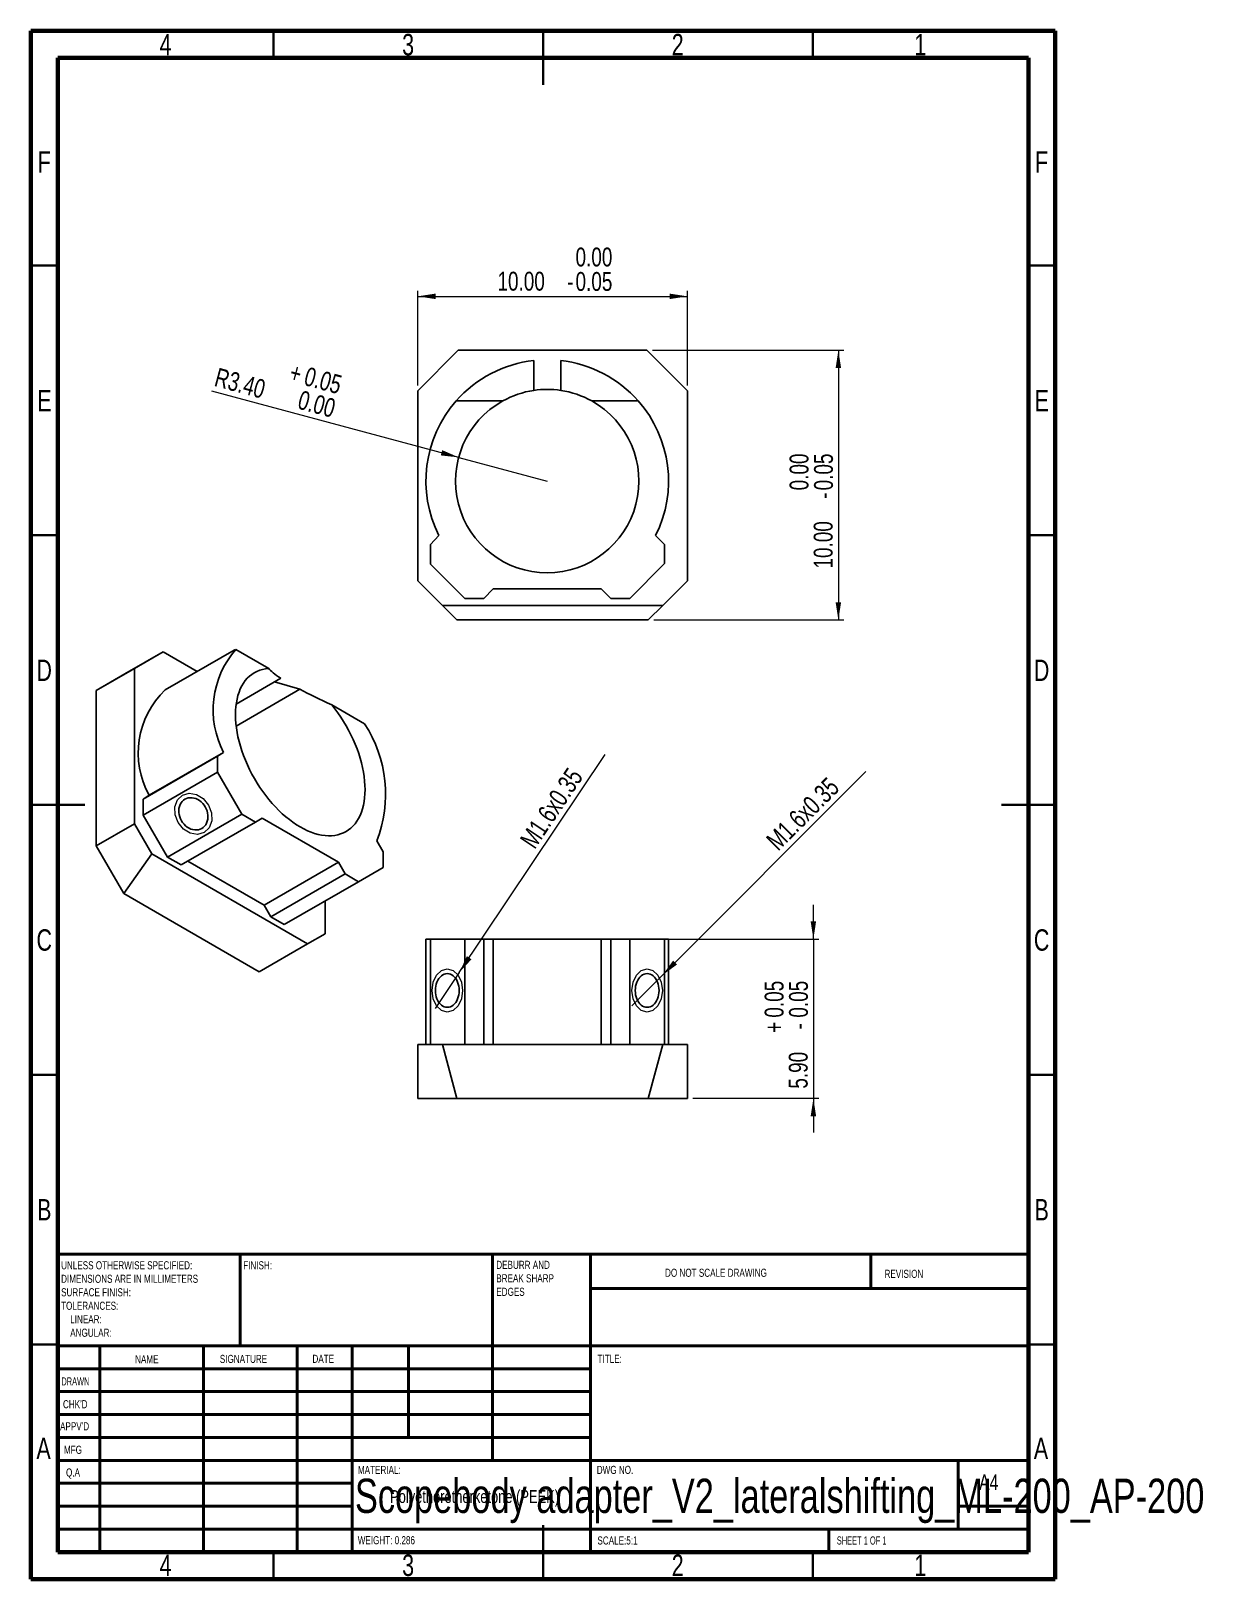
# Model space of a CAD drawing. Header units: millimetres. Extents: x 15 to 232, y 5 to 292.
import ezdxf

# ---------------------------------------------------------------- set-up
doc = ezdxf.new("R2010")
doc.units = ezdxf.units.MM
doc.styles.add('SLDTEXTSTYLE0', font='TXT', dxfattribs={"width": 0.75})
doc.styles.add('SLDTEXTSTYLE1', font='TXT', dxfattribs={"width": 0.686449})
doc.styles.add('SLDTEXTSTYLE2', font='TXT', dxfattribs={"width": 0.6875})
doc.dimstyles.new('SLDDIMSTYLE0', dxfattribs={"dimtxt": 3.5, "dimasz": 3.302, "dimexe": 0, "dimexo": 0.0625, "dimgap": 0.875, "dimtad": 1, "dimlfac": 0.2, "dimrnd": 1e-09, "dimzin": 4, "dimdsep": 46, "dimtxsty": 'SLDTEXTSTYLE0', "dimsah": 1, "dimcen": 0, "dimadec": 0, "dimazin": 1, "dimtol": 1, "dimtp": 0.05, "dimtfac": 1, "dimtofl": 0, "dimtmove": 0, "dimatfit": 3, "dimfxl": 0, "dimfrac": 2, "dimtolj": 1, "dimtzin": 0, "dimarcsym": 0})
doc.dimstyles.new('SLDDIMSTYLE1', dxfattribs={"dimtxt": 3.5, "dimasz": 3.302, "dimexe": 0, "dimexo": 0.0625, "dimgap": 0.875, "dimtad": 1, "dimlfac": 0.2, "dimrnd": 1e-09, "dimzin": 4, "dimdsep": 46, "dimtxsty": 'SLDTEXTSTYLE0', "dimsah": 1, "dimcen": 0.09, "dimadec": 0, "dimazin": 1, "dimtol": 1, "dimtm": 0.05, "dimtfac": 1, "dimtofl": 0, "dimtmove": 0, "dimatfit": 3, "dimfxl": 0, "dimfrac": 2, "dimtolj": 1, "dimtzin": 0, "dimarcsym": 0})
doc.dimstyles.new('SLDDIMSTYLE2', dxfattribs={"dimtxt": 3.5, "dimasz": 3.302, "dimexe": 0, "dimexo": 0.0625, "dimgap": 0.875, "dimtad": 1, "dimlfac": 0.2, "dimrnd": 1e-09, "dimzin": 12, "dimdsep": 46, "dimtxsty": 'SLDTEXTSTYLE0', "dimblk1": 'NONE', "dimsah": 1, "dimcen": 0, "dimadec": 0, "dimazin": 3, "dimtfac": 1, "dimtmove": 0, "dimatfit": 3, "dimldrblk": 'NONE', "dimfxl": 0, "dimfrac": 2, "dimtolj": 1, "dimtzin": 12, "dimarcsym": 0})
doc.dimstyles.new('SLDDIMSTYLE3', dxfattribs={"dimtxt": 3.5, "dimasz": 3.302, "dimexe": 0, "dimexo": 0.0625, "dimgap": 0.875, "dimtad": 1, "dimlfac": 0.2, "dimrnd": 1e-09, "dimzin": 4, "dimdsep": 46, "dimtxsty": 'SLDTEXTSTYLE0', "dimsah": 1, "dimcen": 0.09, "dimadec": 0, "dimazin": 1, "dimtol": 1, "dimtp": 0.05, "dimtm": 0.05, "dimtfac": 1, "dimtmove": 0, "dimatfit": 0, "dimfxl": 0, "dimfrac": 2, "dimtolj": 1, "dimarcsym": 0})

# ---------------------------------------------------------------- blocks, each defined once
blk = doc.blocks.new('SW_NOTE_0')
at = {"color": 0, "linetype": 'Continuous', "lineweight": 0, "char_height": 1.5, "attachment_point": 1, "style": 'SLDTEXTSTYLE0'}
for s, insert in [('UNLESS OTHERWISE SPECIFIED:', (0, 1.93)), ('DIMENSIONS ARE IN MILLIMETERS', (0, -0.57)), ('TOLERANCES:', (0, -5.57)), ('SURFACE FINISH:', (0, -3.07)), ('LINEAR:', (1.69, -8.07)), ('ANGULAR:', (1.69, -10.57))]:
    blk.add_mtext(s, dxfattribs=dict(at, insert=insert))
blk = doc.blocks.new('SW_NOTE_0_1')
at = {"color": 0, "linetype": 'Continuous', "lineweight": 0, "char_height": 1.5, "attachment_point": 1, "style": 'SLDTEXTSTYLE0'}
for s, insert in [('DEBURR AND', (0, 1.93)), ('BREAK SHARP', (0, -0.57)), ('EDGES', (0, -3.07))]:
    blk.add_mtext(s, dxfattribs=dict(at, insert=insert))
blk = doc.blocks.new('_D')
at = {"color": 7, "linetype": 'Continuous', "lineweight": 0}
for q in [(48.54, 225.22), (110.76, 208.55)]:
    blk.add_line((94.34, 212.95), q, dxfattribs=at)
at = {"color": 7, "linetype": 'Continuous', "lineweight": 18}
blk.add_solid([(94.34, 212.95), (91.28, 214.29), (91.02, 213.31)], dxfattribs=at)
at = {"color": 7, "linetype": 'Continuous', "lineweight": 18, "char_height": 3.5, "attachment_point": 1, "rotation": 345, "style": 'SLDTEXTSTYLE0'}
for s, insert in [('+', (63.6, 230.52)), ('0.05', (66.34, 229.79)), ('R3.40', (49.72, 229.61)), ('0.00', (65.17, 225.42))]:
    blk.add_mtext(s, dxfattribs=dict(at, insert=insert))
blk = doc.blocks.new('_D_1')
at = {"color": 7, "linetype": 'Continuous', "lineweight": 0}
for p, q in [((130.26, 232.8), (165.76, 232.8)), ((164.76, 232.8), (164.76, 182.8)), ((130.51, 182.8), (165.76, 182.8))]:
    blk.add_line(p, q, dxfattribs=at)
at = {"color": 7, "linetype": 'Continuous', "lineweight": 18}
for points in [[(164.76, 232.8), (164.25, 229.5), (165.27, 229.5)], [(164.76, 182.8), (165.27, 186.1), (164.25, 186.1)]]:
    blk.add_solid(points, dxfattribs=at)
at = {"color": 7, "linetype": 'Continuous', "lineweight": 18, "char_height": 3.5, "attachment_point": 1, "rotation": 90, "style": 'SLDTEXTSTYLE0'}
for s, insert in [('0.00', (155.72, 206.83)), ('0.05', (160.25, 206.83)), ('-', (160.25, 205.27)), ('10.00', (160.19, 192.34))]:
    blk.add_mtext(s, dxfattribs=dict(at, insert=insert))
blk = doc.blocks.new('_D_2')
at = {"color": 7, "linetype": 'Continuous', "lineweight": 0}
for p, q in [((86.76, 226.3), (86.76, 243.8)), ((86.76, 242.8), (136.76, 242.8)), ((136.76, 226.3), (136.76, 243.8))]:
    blk.add_line(p, q, dxfattribs=at)
at = {"color": 7, "linetype": 'Continuous', "lineweight": 18}
for points in [[(86.76, 242.8), (90.06, 242.29), (90.06, 243.31)], [(136.76, 242.8), (133.46, 243.31), (133.46, 242.29)]]:
    blk.add_solid(points, dxfattribs=at)
at = {"color": 7, "linetype": 'Continuous', "lineweight": 18, "char_height": 3.5, "attachment_point": 1, "style": 'SLDTEXTSTYLE0'}
for s, insert in [('0.00', (116.01, 251.84)), ('10.00', (101.53, 247.36)), ('0.05', (116.01, 247.31)), ('-', (114.46, 247.31))]:
    blk.add_mtext(s, dxfattribs=dict(at, insert=insert))
blk = doc.blocks.new('_D_3')
at = {"color": 7, "linetype": 'Continuous', "lineweight": 0}
for q in [(169.88, 154.7), (126.47, 111.29)]:
    blk.add_line((132.12, 116.94), q, dxfattribs=at)
at = {"color": 7, "linetype": 'Continuous', "lineweight": 18}
blk.add_solid([(132.12, 116.94), (134.82, 118.92), (134.1, 119.64)], dxfattribs=at)
at = {"color": 7, "linetype": 'Continuous', "lineweight": 18, "insert": (151.11, 142.3), "char_height": 3.5, "attachment_point": 1, "rotation": 45, "style": 'SLDTEXTSTYLE0'}
blk.add_mtext('M1.6x0.35', dxfattribs=at)
blk = doc.blocks.new('_None')
blk = doc.blocks.new('_D_4')
at = {"color": 7, "linetype": 'Continuous', "lineweight": 0}
for q in [(121.53, 157.89), (90, 110.79)]:
    blk.add_line((94.45, 117.44), q, dxfattribs=at)
at = {"color": 7, "linetype": 'Continuous', "lineweight": 18}
blk.add_solid([(94.45, 117.44), (96.71, 119.9), (95.86, 120.47)], dxfattribs=at)
at = {"color": 7, "linetype": 'Continuous', "lineweight": 18, "insert": (105.52, 142.08), "char_height": 3.5, "attachment_point": 1, "rotation": 56.2031, "style": 'SLDTEXTSTYLE0'}
blk.add_mtext('M1.6x0.35', dxfattribs=at)
blk = doc.blocks.new('_D_5')
at = {"color": 7, "linetype": 'Continuous', "lineweight": 0}
for p, q in [((160.13, 123.62), (160.13, 129.97)), ((128.76, 123.62), (161.13, 123.62)), ((160.13, 123.62), (160.13, 94.12)), ((137.76, 94.12), (161.13, 94.12)), ((160.13, 94.12), (160.13, 87.77))]:
    blk.add_line(p, q, dxfattribs=at)
at = {"color": 7, "linetype": 'Continuous', "lineweight": 18}
for points in [[(160.13, 123.62), (160.63, 126.92), (159.62, 126.92)], [(160.13, 94.12), (159.62, 90.81), (160.63, 90.81)]]:
    blk.add_solid(points, dxfattribs=at)
at = {"color": 7, "linetype": 'Continuous', "lineweight": 18, "char_height": 3.5, "attachment_point": 1, "rotation": 90, "style": 'SLDTEXTSTYLE0'}
for s, insert in [('0.05', (151.09, 109.08)), ('0.05', (155.61, 109.08)), ('+', (151.09, 106.25)), ('-', (155.61, 106.89)), ('5.90', (155.56, 95.91))]:
    blk.add_mtext(s, dxfattribs=dict(at, insert=insert))

msp = doc.modelspace()

# ---------------------------------------------------------------- linework, layer by layer
at = {"color": 7, "linetype": 'Continuous', "lineweight": 70}
for p, q in [((15, 5), (15, 292)), ((15, 292), (205, 292)), ((205, 292), (205, 5)), ((20, 10), (20, 287)), ((20, 287), (200, 287)), ((200, 287), (200, 10)), ((200, 10), (20, 10)), ((205, 5), (15, 5))]:
    msp.add_line(p, q, dxfattribs=at)
at = {"color": 7, "linetype": 'Continuous', "lineweight": 35}
for p, q in [((60, 287), (60, 292)), ((110, 292), (110, 282)), ((110, 287), (110, 292)), ((160, 287), (160, 292)), ((20, 248.5), (15, 248.5)), ((200, 248.5), (205, 248.5)), ((20, 198.5), (15, 198.5)), ((200, 198.5), (205, 198.5)), ((15, 148.5), (25, 148.5)), ((20, 148.5), (15, 148.5)), ((205, 148.5), (195, 148.5)), ((200, 148.5), (205, 148.5)), ((20, 98.5), (15, 98.5)), ((200, 98.5), (205, 98.5)), ((20, 48.5), (15, 48.5)), ((200, 48.5), (205, 48.5)), ((110, 5), (110, 15)), ((60, 10), (60, 5)), ((110, 10), (110, 5)), ((160, 10), (160, 5))]:
    msp.add_line(p, q, dxfattribs=at)
at = {"color": 7, "linetype": 'Continuous', "lineweight": 25}
for p, q in [((86.759, 225.298), (94.259, 232.798)), ((94.259, 232.798), (129.259, 232.798)), ((129.259, 232.798), (136.759, 225.298)), ((108.259, 230.908), (108.259, 225.363)), ((113.259, 225.363), (113.259, 230.908)), ((86.759, 225.298), (86.759, 190.048)), ((136.759, 190.048), (136.759, 225.298)), ((93.865, 223.408), (102.503, 223.408)), ((119.015, 223.408), (127.653, 223.408)), ((90.657, 198.44), (89.087, 196.784)), ((132.527, 196.78), (130.863, 198.444)), ((89.087, 196.784), (89.087, 193.151)), ((132.527, 193.244), (132.527, 196.78)), ((89.087, 193.151), (95.457, 186.781)), ((126.063, 186.78), (132.527, 193.244)), ((86.759, 190.048), (91.33, 185.477)), ((132.189, 185.477), (136.759, 190.048)), ((95.457, 186.781), (98.993, 186.781)), ((98.993, 186.781), (100.759, 188.548)), ((100.759, 188.548), (120.759, 188.548)), ((120.759, 188.548), (122.527, 186.78)), ((122.527, 186.78), (126.063, 186.78)), ((91.33, 185.477), (132.189, 185.477)), ((91.33, 185.477), (94.009, 182.798)), ((129.509, 182.798), (132.189, 185.477)), ((94.009, 182.798), (129.509, 182.798)), ((32.423, 172.801), (39.494, 176.883)), ((34.19, 173.821), (39.494, 176.883)), ((39.494, 176.883), (45.809, 173.237)), ((52.71, 177.221), (39.912, 169.833)), ((53.004, 177.337), (59.112, 173.811)), ((27.119, 169.739), (34.19, 173.821)), ((27.119, 169.739), (32.423, 172.801)), ((34.19, 173.821), (34.19, 145.038)), ((27.119, 169.739), (27.119, 140.956)), ((53.059, 163.132), (64.875, 169.953)), ((61.339, 171.994), (53.06, 167.214)), ((64.875, 169.953), (60.161, 171.314)), ((70.787, 167.071), (76.896, 163.545)), ((36.947, 150.299), (50.735, 158.259)), ((50.735, 158.259), (49.625, 157.548)), ((35.836, 149.588), (49.625, 157.548)), ((49.625, 157.548), (49.625, 154.582)), ((49.625, 154.582), (35.836, 146.622)), ((49.625, 154.582), (54.129, 146.78)), ((36.947, 150.299), (35.836, 149.588)), ((35.836, 146.622), (35.836, 149.588)), ((35.836, 146.622), (40.341, 138.82)), ((40.341, 138.82), (54.129, 146.78)), ((54.129, 146.78), (56.629, 145.337)), ((27.119, 140.956), (34.19, 145.038)), ((34.19, 145.038), (37.422, 139.44)), ((56.629, 145.337), (42.841, 137.377)), ((56.629, 145.337), (57.879, 146.058)), ((57.879, 146.058), (72.021, 137.894)), ((27.119, 140.956), (32.246, 132.076)), ((80.342, 139.812), (79.165, 141.85)), ((37.422, 139.44), (32.246, 132.076)), ((37.422, 139.44), (66.314, 122.761)), ((42.841, 137.377), (40.341, 138.82)), ((44.09, 138.098), (58.232, 129.934)), ((72.021, 137.894), (58.232, 129.934)), ((72.021, 137.894), (73.271, 135.729)), ((80.342, 136.925), (80.342, 139.812)), ((59.482, 127.769), (73.271, 135.729)), ((73.271, 135.729), (75.771, 134.286)), ((75.771, 134.286), (80.342, 136.925)), ((32.246, 132.076), (57.348, 117.585)), ((75.771, 134.286), (61.982, 126.326)), ((58.232, 129.934), (59.482, 127.769)), ((69.546, 124.628), (69.546, 130.692)), ((61.982, 126.326), (59.482, 127.769)), ((66.314, 122.761), (69.546, 124.628)), ((88.259, 123.616), (88.259, 104.116)), ((88.259, 123.616), (89.087, 123.616)), ((89.087, 123.616), (89.087, 104.116)), ((89.087, 123.616), (95.457, 123.616)), ((95.457, 104.116), (95.457, 123.616)), ((95.457, 123.616), (98.993, 123.616)), ((98.993, 123.616), (98.993, 104.116)), ((98.993, 123.616), (100.759, 123.616)), ((100.759, 123.616), (100.759, 104.116)), ((100.759, 123.616), (120.759, 123.616)), ((120.759, 123.616), (120.759, 104.116)), ((120.759, 123.616), (122.527, 123.616)), ((122.527, 104.116), (122.527, 123.616)), ((122.527, 123.616), (126.063, 123.616)), ((126.063, 123.616), (126.063, 104.116)), ((126.063, 123.616), (132.527, 123.616)), ((132.527, 104.116), (132.527, 123.616)), ((132.527, 123.616), (133.259, 123.616)), ((133.259, 104.116), (133.259, 123.616)), ((57.348, 117.585), (66.314, 122.761)), ((86.759, 94.116), (86.759, 104.116)), ((86.759, 104.116), (91.33, 104.116)), ((91.33, 104.116), (94.009, 94.116)), ((91.33, 104.116), (132.189, 104.116)), ((129.509, 94.116), (132.189, 104.116)), ((132.189, 104.116), (136.759, 104.116)), ((136.759, 94.116), (136.759, 104.116)), ((86.759, 94.116), (94.009, 94.116)), ((94.009, 94.116), (129.509, 94.116)), ((129.509, 94.116), (136.759, 94.116))]:
    msp.add_line(p, q, dxfattribs=at)
at = {"color": 7, "linetype": 'Continuous', "lineweight": 50}
for p, q in [((20, 65.25), (200, 65.25)), ((20, 65.25), (20, 10)), ((53.8, 48.25), (53.8, 65.25)), ((100.6, 65.25), (100.6, 27)), ((118.8, 65.25), (118.8, 10)), ((170.8, 58.875), (170.8, 65.25)), ((200, 58.875), (118.8, 58.875)), ((200, 48.25), (20, 48.25)), ((27.8, 48.25), (27.8, 10)), ((46.991, 48.25), (46.991, 10)), ((64.399, 48.25), (64.399, 10)), ((74.6, 10), (74.6, 48.25)), ((85, 31.25), (85, 48.25)), ((118.8, 44), (20, 44)), ((118.8, 39.75), (20, 39.75)), ((118.8, 35.5), (20, 35.5)), ((118.8, 31.25), (20, 31.25)), ((74.6, 27), (20, 27)), ((74.6, 27), (200, 27)), ((187, 14.25), (187, 27)), ((74.6, 22.75), (20, 22.75)), ((74.6, 18.5), (20, 18.5)), ((200, 18.5), (187, 18.5)), ((20, 14.25), (200, 14.25)), ((163, 10), (163, 14.25))]:
    msp.add_line(p, q, dxfattribs=at)
at = {"color": 7, "linetype": 'Continuous', "lineweight": 25, "flags": 128}
for points in [[(70.787, 167.071), (71.367, 166.34), (71.926, 165.583), (72.464, 164.804), (72.978, 164.004), (73.466, 163.186), (73.928, 162.353), (74.362, 161.508), (74.766, 160.652), (75.139, 159.789), (75.481, 158.921), (75.789, 158.051), (76.063, 157.182), (76.302, 156.317), (76.506, 155.458), (76.673, 154.608), (76.803, 153.769), (76.897, 152.945), (76.952, 152.137), (76.97, 151.349), (76.951, 150.583), (76.893, 149.841), (76.798, 149.126), (76.666, 148.439), (76.497, 147.783), (76.292, 147.161), (76.051, 146.573), (75.775, 146.023), (75.465, 145.511), (75.123, 145.039), (74.748, 144.609), (74.342, 144.222), (73.907, 143.879), (73.444, 143.581), (72.954, 143.33), (72.439, 143.126), (71.901, 142.969), (71.34, 142.861), (70.76, 142.801), (70.161, 142.789), (69.546, 142.827), (68.917, 142.913), (68.275, 143.048), (67.622, 143.23), (66.962, 143.46), (66.294, 143.736), (65.623, 144.059), (64.95, 144.426), (64.276, 144.836), (63.605, 145.289), (62.938, 145.783), (62.277, 146.316), (61.625, 146.887), (60.983, 147.493), (60.353, 148.134), (59.738, 148.807), (59.139, 149.509), (58.559, 150.239), (57.999, 150.994), (57.46, 151.773), (56.945, 152.572), (56.455, 153.389), (55.992, 154.221), (55.557, 155.066), (55.151, 155.922), (54.777, 156.784), (54.434, 157.652), (54.124, 158.522), (53.848, 159.391), (53.607, 160.256), (53.402, 161.116), (53.233, 161.966), (53.101, 162.806), (53.006, 163.631), (52.949, 164.439), (52.929, 165.228), (52.947, 165.995), (53.003, 166.739), (53.096, 167.455), (53.226, 168.143), (53.393, 168.8), (53.597, 169.424), (53.836, 170.013), (54.11, 170.566), (54.419, 171.08), (54.76, 171.553), (55.133, 171.986), (55.537, 172.375), (55.971, 172.72), (56.433, 173.02), (56.922, 173.273), (57.435, 173.48), (57.973, 173.638), (58.532, 173.749), (59.112, 173.811)], [(46.689, 144.154), (46.964, 144.344), (47.208, 144.577), (47.416, 144.848), (47.584, 145.155), (47.711, 145.49), (47.794, 145.849), (47.831, 146.225), (47.821, 146.612), (47.766, 147.003), (47.665, 147.392), (47.521, 147.772), (47.336, 148.136), (47.113, 148.479), (46.856, 148.793), (46.57, 149.075), (46.259, 149.319), (45.928, 149.52), (45.584, 149.676), (45.232, 149.784), (44.878, 149.842), (44.528, 149.849), (44.189, 149.805), (43.866, 149.71), (43.564, 149.567), (43.289, 149.377), (43.045, 149.145), (42.837, 148.873), (42.668, 148.567), (42.542, 148.231), (42.459, 147.872), (42.422, 147.496), (42.431, 147.109), (42.487, 146.718), (42.588, 146.329), (42.732, 145.949), (42.917, 145.585), (43.14, 145.243), (43.396, 144.928), (43.683, 144.646), (43.994, 144.403), (44.324, 144.201), (44.669, 144.045), (45.021, 143.937), (45.375, 143.879), (45.724, 143.872), (46.064, 143.916), (46.387, 144.011), (46.689, 144.154)], [(94.435, 114.116), (94.416, 114.524), (94.359, 114.925), (94.267, 115.312), (94.139, 115.678), (93.978, 116.018), (93.788, 116.326), (93.57, 116.595), (93.33, 116.822), (93.071, 117.003), (92.797, 117.134), (92.513, 117.214), (92.225, 117.241), (91.937, 117.214), (91.653, 117.134), (91.379, 117.003), (91.12, 116.822), (90.88, 116.595), (90.663, 116.326), (90.472, 116.018), (90.311, 115.678), (90.184, 115.312), (90.091, 114.925), (90.034, 114.524), (90.015, 114.116), (90.034, 113.708), (90.091, 113.307), (90.184, 112.92), (90.311, 112.553), (90.472, 112.213), (90.663, 111.906), (90.88, 111.637), (91.12, 111.41), (91.379, 111.229), (91.653, 111.097), (91.937, 111.018), (92.225, 110.991), (92.513, 111.018), (92.797, 111.097), (93.071, 111.229), (93.33, 111.41), (93.57, 111.637), (93.788, 111.906), (93.978, 112.213), (94.139, 112.553), (94.267, 112.92), (94.359, 113.307), (94.416, 113.708), (94.435, 114.116)], [(131.505, 114.116), (131.486, 114.524), (131.429, 114.925), (131.336, 115.312), (131.209, 115.678), (131.048, 116.018), (130.857, 116.326), (130.64, 116.595), (130.4, 116.822), (130.14, 117.003), (129.867, 117.134), (129.583, 117.214), (129.295, 117.241), (129.006, 117.214), (128.723, 117.134), (128.449, 117.003), (128.19, 116.822), (127.95, 116.595), (127.732, 116.326), (127.542, 116.018), (127.381, 115.678), (127.253, 115.312), (127.16, 114.925), (127.104, 114.524), (127.085, 114.116), (127.104, 113.708), (127.16, 113.307), (127.253, 112.92), (127.381, 112.553), (127.542, 112.213), (127.732, 111.906), (127.95, 111.637), (128.19, 111.41), (128.449, 111.229), (128.723, 111.097), (129.006, 111.018), (129.295, 110.991), (129.583, 111.018), (129.867, 111.097), (130.14, 111.229), (130.4, 111.41), (130.64, 111.637), (130.857, 111.906), (131.048, 112.213), (131.209, 112.553), (131.336, 112.92), (131.429, 113.307), (131.486, 113.708), (131.505, 114.116)]]:
    msp.add_lwpolyline(points, dxfattribs=at)
at = {"color": 7, "linetype": 'Continuous', "lineweight": 18, "flags": 128}
for points in [[(42.298, 145.228), (41.748, 146.678), (41.712, 148.156), (42.196, 149.436), (43.126, 150.325), (44.361, 150.686), (45.712, 150.465), (46.974, 149.695), (47.955, 148.493), (48.505, 147.043), (48.541, 145.566), (48.057, 144.285), (47.126, 143.397), (45.892, 143.035), (44.541, 143.257), (43.279, 144.026), (42.298, 145.228)], [(92.225, 110.116), (91.143, 110.42), (90.225, 111.287), (89.612, 112.585), (89.397, 114.116), (89.612, 115.647), (90.225, 116.944), (91.143, 117.811), (92.225, 118.116), (93.307, 117.811), (94.225, 116.944), (94.838, 115.647), (95.053, 114.116), (94.838, 112.585), (94.225, 111.287), (93.307, 110.42), (92.225, 110.116)], [(129.295, 110.116), (128.212, 110.42), (127.295, 111.287), (126.682, 112.585), (126.466, 114.116), (126.682, 115.647), (127.295, 116.944), (128.212, 117.811), (129.295, 118.116), (130.377, 117.811), (131.295, 116.944), (131.908, 115.647), (132.123, 114.116), (131.908, 112.585), (131.295, 111.287), (130.377, 110.42), (129.295, 110.116)]]:
    msp.add_lwpolyline(points, dxfattribs=at)
at = {"color": 7, "linetype": 'Continuous', "lineweight": 25}
for centre, radius, start, end in [((110.759, 208.548), 22.5, 96.37937, 138.66392), ((110.759, 208.548), 22.5, 41.33608, 83.62063), ((110.759, 208.548), 17, 98.45652, 119.05456), ((110.759, 208.548), 17, 81.54348, 98.45652), ((110.759, 208.548), 17, 60.94544, 81.54348), ((110.759, 208.548), 22.5, 138.66392, 206.69384), ((110.759, 208.548), 17, 119.05456, 60.94544), ((110.759, 208.548), 22.5, 333.31673, 41.33608), ((65.776, 166.145), 16.982, 138.77096, 207.6683), ((50.993, 158.159), 16.095, 133.50688, 209.23031), ((56.717, 150.468), 24.046, 338.99902, 32.94562)]:
    msp.add_arc(centre, radius, start, end, dxfattribs=at)
for major_axis, start_param, end_param in [((26.486, -10.575), 2.9835094, 3.0475381), ((20.012, -7.99), 3.3257572, 3.6852609), ((20.012, -7.99), 3.9804491, 4.3399528)]:
    msp.add_ellipse((78.96, 166.395), major_axis=major_axis, ratio=0.119714, start_param=start_param, end_param=end_param, dxfattribs=at)

# ---------------------------------------------------------------- block references
at = {"color": 7, "linetype": 'Continuous', "lineweight": 0}
for name, p in [('SW_NOTE_0', (20.594, 61.987)), ('SW_NOTE_0_1', (101.309, 62.069))]:
    msp.add_blockref(name, p, dxfattribs=at)

# ---------------------------------------------------------------- texts
for s, insert, char_height, attachment_point, style in [('4', (39.96, 291.458), 3.969, 2, 'SLDTEXTSTYLE0'), ('3', (84.96, 291.458), 3.969, 2, 'SLDTEXTSTYLE0'), ('2', (134.96, 291.458), 3.969, 2, 'SLDTEXTSTYLE0'), ('1', (179.96, 291.458), 3.969, 2, 'SLDTEXTSTYLE0'), ('F', (17.458, 269.708), 3.969, 2, 'SLDTEXTSTYLE0'), ('F', (202.458, 269.708), 3.969, 2, 'SLDTEXTSTYLE0'), ('E', (17.508, 225.458), 3.969, 2, 'SLDTEXTSTYLE0'), ('E', (202.508, 225.458), 3.969, 2, 'SLDTEXTSTYLE0'), ('D', (17.453, 175.458), 3.969, 2, 'SLDTEXTSTYLE0'), ('D', (202.453, 175.458), 3.969, 2, 'SLDTEXTSTYLE0'), ('C', (17.459, 125.458), 3.969, 2, 'SLDTEXTSTYLE0'), ('C', (202.459, 125.458), 3.969, 2, 'SLDTEXTSTYLE0'), ('B', (17.471, 75.458), 3.969, 2, 'SLDTEXTSTYLE0'), ('B', (202.471, 75.458), 3.969, 2, 'SLDTEXTSTYLE0'), ('FINISH:', (54.371, 63.919), 1.5, 1, 'SLDTEXTSTYLE0'), ('DO NOT SCALE DRAWING', (132.615, 62.533), 1.5, 1, 'SLDTEXTSTYLE0'), ('REVISION', (173.328, 62.335), 1.5, 1, 'SLDTEXTSTYLE0'), ('NAME', (34.322, 46.501), 1.5, 1, 'SLDTEXTSTYLE0'), ('SIGNATURE', (50.034, 46.562), 1.5, 1, 'SLDTEXTSTYLE0'), ('DATE', (67.215, 46.576), 1.5, 1, 'SLDTEXTSTYLE0'), ('TITLE:', (120.09, 46.576), 1.5, 1, 'SLDTEXTSTYLE0'), ('DRAWN', (20.643, 42.385), 1.5, 1, 'SLDTEXTSTYLE1'), ("CHK'D", (20.939, 38.162), 1.5, 1, 'SLDTEXTSTYLE0'), ("APPV'D", (20.402, 34.066), 1.5, 1, 'SLDTEXTSTYLE0'), ('A', (17.34, 31.208), 3.969, 2, 'SLDTEXTSTYLE0'), ('MFG', (21.124, 29.716), 1.5, 1, 'SLDTEXTSTYLE0'), ('A', (202.34, 31.208), 3.969, 2, 'SLDTEXTSTYLE0'), ('MATERIAL:', (75.646, 25.986), 1.5, 1, 'SLDTEXTSTYLE0'), ('DWG NO.', (119.953, 25.986), 1.5, 1, 'SLDTEXTSTYLE0'), ('Q.A', (21.509, 25.505), 1.5, 1, 'SLDTEXTSTYLE0'), ('Scopebody adapter_V2_lateralshifting_ML-200_AP-200', (153.874, 23.607), 6.35, 2, 'SLDTEXTSTYLE0'), ('A4', (190.871, 24.406), 2.9104, 1, 'SLDTEXTSTYLE0'), ('Polyetheretherketone (PEEK)', (97.282, 21.486), 2.38125, 2, 'SLDTEXTSTYLE0'), ('WEIGHT: 0.286', (75.618, 12.949), 1.4986, 1, 'SLDTEXTSTYLE0'), ('SCALE:5:1', (120.074, 12.9), 1.5, 1, 'SLDTEXTSTYLE0'), ('SHEET 1 OF 1', (164.478, 12.9), 1.5, 1, 'SLDTEXTSTYLE2'), ('4', (39.96, 9.531), 3.969, 2, 'SLDTEXTSTYLE0'), ('3', (84.96, 9.531), 3.969, 2, 'SLDTEXTSTYLE0'), ('2', (134.96, 9.531), 3.969, 2, 'SLDTEXTSTYLE0'), ('1', (179.96, 9.531), 3.969, 2, 'SLDTEXTSTYLE0')]:
    msp.add_mtext(s, dxfattribs=dict(at, insert=insert, char_height=char_height, attachment_point=attachment_point, style=style))

# ---------------------------------------------------------------- dimensions: what is measured, and where the dimension line sits
at = {"color": 7, "linetype": 'Continuous', "lineweight": 18}
dim = msp.add_linear_dim(base=(136.759, 242.798), p1=(86.759, 225.298), p2=(136.759, 225.298), dimstyle='SLDDIMSTYLE1', dxfattribs=at)
dim.commit()
dim.dimension.update_dxf_attribs({"geometry": '_D_2', "text_midpoint": (113.296, 242.798), "dimtype": 160})
for base, p1, p2, dimstyle, picture, middle in [((164.759, 182.798), (129.259, 232.798), (129.509, 182.798), 'SLDDIMSTYLE1', '_D_1', (164.759, 204.111)), ((160.125, 94.116), (127.759, 123.616), (136.759, 94.116), 'SLDDIMSTYLE3', '_D_5', (160.125, 107.022))]:
    dim = msp.add_linear_dim(base=base, p1=p1, p2=p2, angle=90, dimstyle=dimstyle, dxfattribs=at)
    dim.commit()
    dim.dimension.update_dxf_attribs({"geometry": picture, "text_midpoint": middle, "dimtype": 160})
dim = msp.add_radius_dim(center=(110.759, 208.548), mpoint=(94.339, 212.948), dimstyle='SLDDIMSTYLE0', dxfattribs=at)
dim.commit()
dim.dimension.update_dxf_attribs({"geometry": '_D', "text_midpoint": (60.454, 222.027), "dimtype": 164})
for p1, p2, picture, middle in [((90, 110.792), (94.45, 117.44), '_D_4', (115.446, 148.807)), ((126.466, 111.287), (132.123, 116.944), '_D_3', (162.145, 146.966))]:
    dim = msp.add_diameter_dim_2p(p1=p1, p2=p2, text='M1.6x0.35', dimstyle='SLDDIMSTYLE2', override={"dimpost": '<>'}, dxfattribs=at)
    dim.commit()
    dim.dimension.update_dxf_attribs({"geometry": picture, "text_midpoint": middle, "dimtype": 163})

doc.saveas('drawing.dxf')
